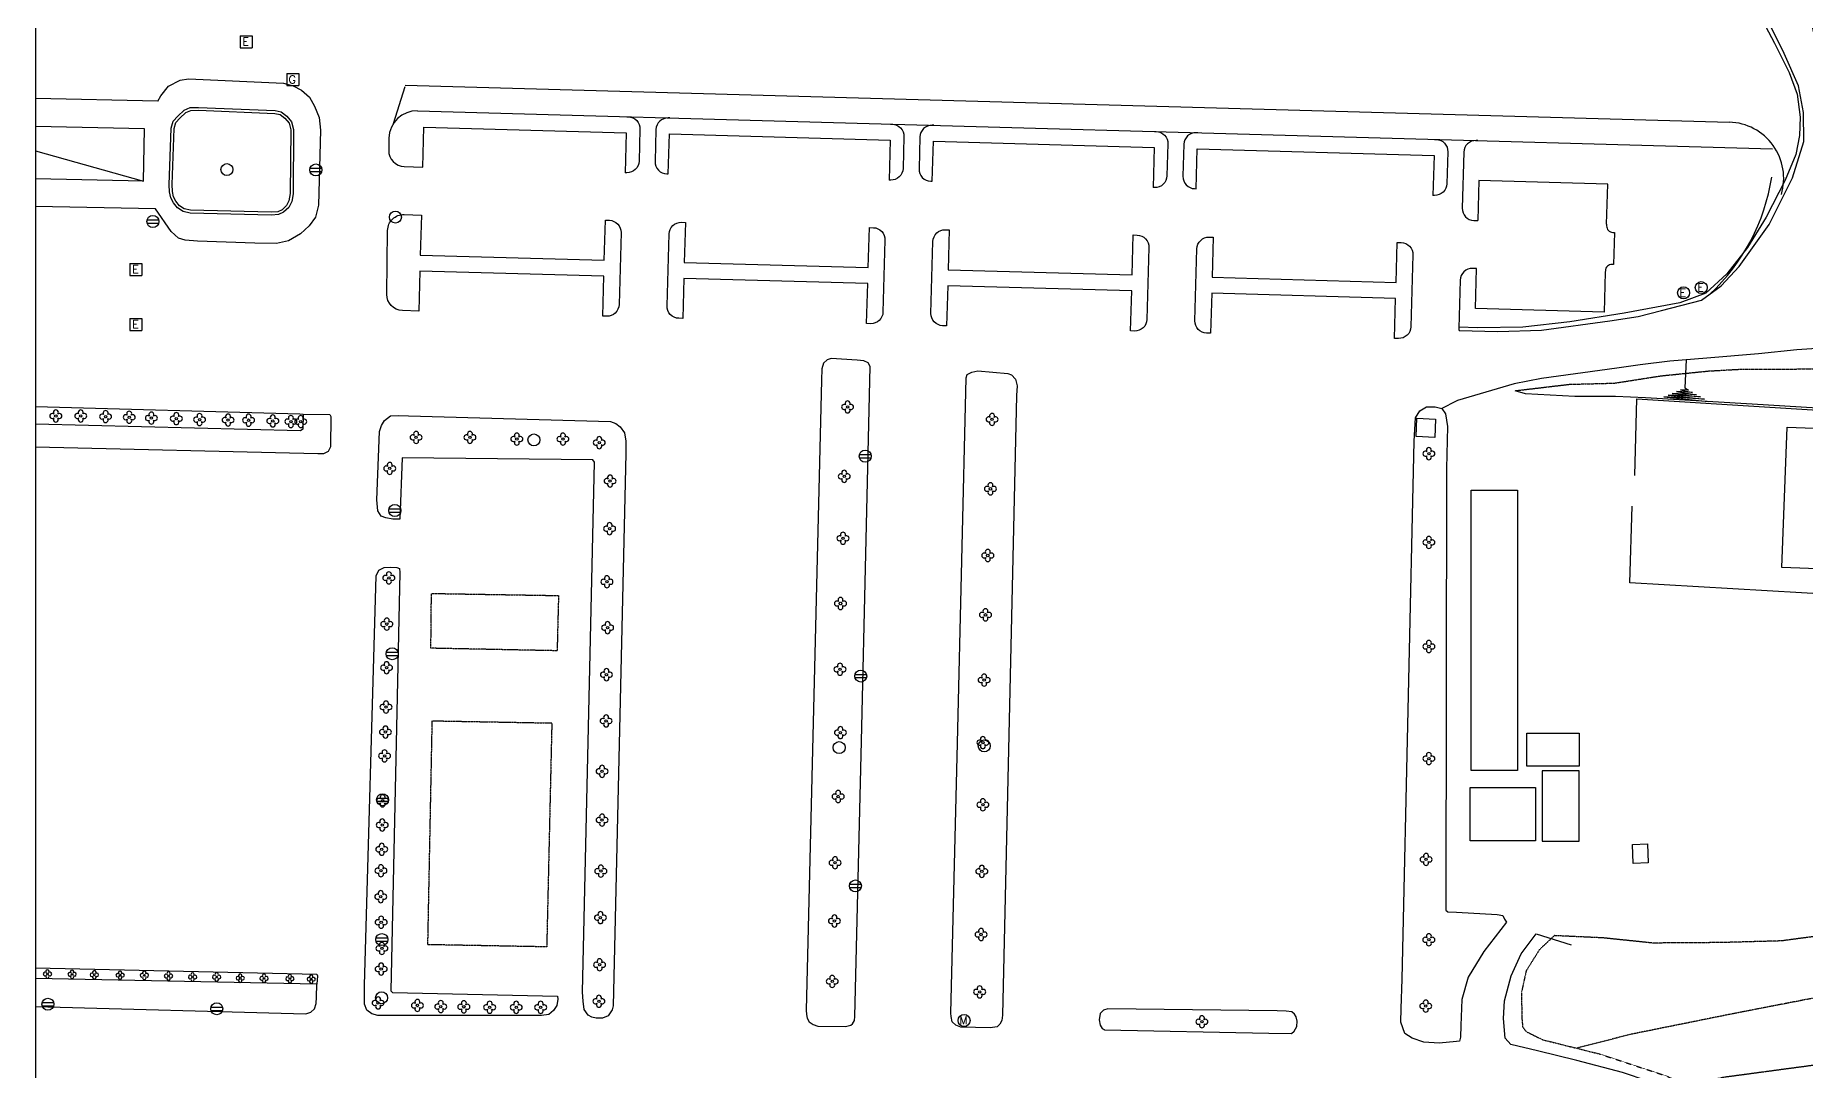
# Model space of a CAD drawing. Header units: millimetres. Extents: x 0 to 945143, y -500 to 526502.
# Drawn here: x 0 to 221235, y 179861 to 309227 of the extents above; entities that cross this region are included whole.
import ezdxf

# ---------------------------------------------------------------- set-up
doc = ezdxf.new("R2010")
doc.units = ezdxf.units.MM
for name, pattern in [('ANYANG1', [11.5, 6, -1, 1, -1.5, 1, -1]), ('ANYANG6', [4, 2, -2]), ('DASHDOT', [1, 0.5, -0.25, 0, -0.25])]:
    doc.linetypes.add(name, pattern=pattern)
for name, color, linetype in [('AAC001', 7, 'Continuous'), ('AAC006', 7, 'ANYANG1'), ('AE200', 1, 'Continuous'), ('AZ0202', 7, 'Continuous'), ('AZ0204', 7, 'Continuous'), ('AZ070', 7, 'Continuous'), ('AZ071', 7, 'ANYANG6'), ('AZB010', 1, 'Continuous'), ('AZB012', 1, 'Continuous'), ('DD0011', 3, 'Continuous'), ('DD0013', 3, 'Continuous'), ('DZ001', 7, 'ANYANG6'), ('J-동경계선', 9, 'DASHDOT'), ('SLOPE', 9, 'Continuous'), ('건물', 210, 'Continuous'), ('현황', 7, 'Continuous')]:
    doc.layers.add(name, color=color, linetype=linetype)
doc.styles.add('GHS', font='ROMANS', dxfattribs={"bigfont": 'NGSW.shx'})

# ---------------------------------------------------------------- blocks, each defined once
blk = doc.blocks.new('AE200')
at = {"layer": 'AE200', "color": 7}
blk.add_circle((0, 0), 0.75, dxfattribs=at)
at = {"layer": 'AE200', "color": 7, "style": 'GHS'}
blk.add_text('M', height=1, dxfattribs=at).set_placement((-0.58, -0.48))
blk = doc.blocks.new('AZ0202')
at = {"layer": 'AZ0202'}
blk.add_circle((0, 0), 0.75, dxfattribs=at)
at = {"layer": 'AZ0202', "style": 'GHS'}
blk.add_text('E', height=1, dxfattribs=at).set_placement((-0.5, -0.48))
blk = doc.blocks.new('AZ0204')
at = {"layer": 'AZ0204'}
for points in [[(-0.72, 0.21), (0.72, 0.21)], [(-0.72, -0.2), (0.72, -0.2)]]:
    blk.add_lwpolyline(points, dxfattribs=at)
blk.add_circle((0, 0), 0.75, dxfattribs=at)
blk = doc.blocks.new('AZB010')
at = {"layer": 'AZB010'}
for points in [[(-0.76, 0.79), (0.74, 0.79)], [(-0.76, 0.79), (-0.76, -0.71)], [(0.74, 0.79), (0.74, -0.71)], [(-0.76, -0.71), (0.74, -0.71)]]:
    blk.add_lwpolyline(points, dxfattribs=at)
at = {"layer": 'AZB010', "style": 'GHS'}
blk.add_text('G', height=1, dxfattribs=at).set_placement((-0.52, -0.45))
blk = doc.blocks.new('AZB012')
at = {"layer": 'AZB012', "color": 7}
for points in [[(-0.77, 0.69), (0.73, 0.69)], [(-0.77, 0.69), (-0.77, -0.81)], [(0.73, 0.69), (0.73, -0.81)], [(-0.77, -0.81), (0.73, -0.81)]]:
    blk.add_lwpolyline(points, dxfattribs=at)
at = {"layer": 'AZB012', "color": 7, "style": 'GHS'}
blk.add_text('E', height=1, dxfattribs=at).set_placement((-0.48, -0.53))
blk = doc.blocks.new('DD0011')
at = {"layer": 'DD0011', "color": 7}
blk.add_circle((0, 0), 0.15, dxfattribs=at)
for centre, radius, start, end in [((-0.44, 0), 0.312, 53.1301, 306.8699), ((0, 0.44), 0.313, 323.1301, 216.8699), ((0.44, 0), 0.312, 233.1301, 126.8699), ((0, -0.44), 0.312, 143.1301, 36.8699)]:
    blk.add_arc(centre, radius, start, end, dxfattribs=at)
blk = doc.blocks.new('DD0013')
at = {"layer": 'DD0013', "color": 7}
blk.add_circle((0, 0), 0.75, dxfattribs=at)

msp = doc.modelspace()

# ---------------------------------------------------------------- linework, layer by layer
at = {"layer": 'AAC001', "extrusion": (0.000761888, -0.001614, 0.999998), "elevation": -72244, "flags": 128}
for points in [[(177511, 362511), (183163, 355727), (191687, 345785), (195498, 340609), (199458, 333793), (204058, 327659), (208584, 322098), (211579, 318580), (214725, 313189), (217388, 308147), (219237, 304474), (220236, 301781), (220598, 298873), (220539, 296613), (220080, 294247), (218727, 291006), (216380, 286387), (214031, 282623), (211449, 279329), (208824, 276881), (205564, 275694), (198598, 274403), (191839, 273323), (185945, 272648), (180346, 272554), (177959, 272655)], [(199933, 254094), (200203, 263705), (230773, 261788), (229360, 238938), (199311, 240689), (199616, 250294)]]:
    msp.add_lwpolyline(points, dxfattribs=at)
at = {"layer": 'AAC006', "extrusion": (0.000761888, -0.001614, 0.999998), "elevation": -72244, "flags": 128}
for points in [[(65257, 232209), (49482, 232527), (49550, 239374), (65431, 239110)], [(63957, 195205), (49104, 195479), (49654, 223458), (64596, 223185)]]:
    msp.add_lwpolyline(points, close=True, dxfattribs=at)
at = {"layer": 'AZ070', "extrusion": (0.000761888, -0.001614, 0.999998), "elevation": -72244, "flags": 128}
msp.add_lwpolyline([(355467, 193706), (356717, 197710), (357469, 198979), (373431, 206244), (382533, 210959), (386057, 213257), (388852, 215748), (391226, 218018), (392962, 221410), (394494, 225443), (395797, 229972), (396828, 233733), (397751, 236767), (398652, 240345), (398703, 243210), (398634, 246632), (398053, 249798), (396559, 253556), (394330, 258838), (391865, 265516), (389202, 270136), (387168, 273689), (385245, 276830), (383225, 279027), (380605, 280213), (377187, 281100), (373136, 281369), (368809, 281326), (361632, 280579), (355079, 280560), (348626, 280627), (342318, 280694), (337865, 280744), (334471, 280740), (331693, 280560), (329180, 279814), (326317, 278392), (320293, 274769), (311782, 268881), (305337, 265271), (298812, 260981), (292621, 258393), (288701, 257389), (282775, 257363), (274111, 257787), (261204, 257813), (243061, 258903), (235088, 261267), (230259, 262080), (214597, 263047), (201270, 263813), (197523, 263965), (192470, 264005), (186275, 264309), (185008, 264711)], dxfattribs=at)
at = {"layer": 'AZ071', "extrusion": (0.000761888, -0.001614, 0.999998), "elevation": -72244, "flags": 128}
msp.add_lwpolyline([(185052, 264716), (191747, 265508), (197396, 265658), (203220, 266568), (209158, 267173), (213598, 267421), (219129, 267405), (225500, 267505), (231068, 267209), (236575, 266575), (241205, 265935), (246976, 265963), (255003, 266180), (262637, 266495), (270069, 267099), (274511, 268120), (279264, 269088), (285541, 271537), (292058, 277080), (298630, 282388), (303340, 286462), (308947, 290259), (313412, 292419), (318694, 294697), (324495, 297145), (329248, 298692), (335584, 299719), (340011, 299865), (343759, 299822), (348266, 299518), (354284, 299317), (359122, 299380), (364844, 300112), (370402, 301672), (376242, 303093), (384311, 304429)], dxfattribs=at)
at = {"layer": 'DZ001', "extrusion": (0.000761888, -0.001614, 0.999998), "elevation": -72244, "flags": 128}
msp.add_lwpolyline([(259122, 185727), (258730, 188902), (258055, 191374), (255947, 193197), (252574, 194639), (248290, 196070), (243698, 197205), (237951, 197338), (230751, 197118), (224028, 196721), (218300, 195952), (210767, 195742), (202180, 195681), (195950, 196328), (189883, 196607), (188000, 194831), (186358, 192188), (185784, 189522), (185824, 186373), (185924, 185228), (186344, 184637), (188455, 183600), (195573, 181821), (203986, 179044), (211930, 175371), (223528, 170172), (227138, 170204), (235623, 170085), (238470, 169957), (243235, 169895), (246390, 169936), (249070, 169763), (251880, 169185), (254859, 168566), (257564, 167453), (259837, 166670), (262063, 166252), (263115, 166521), (263074, 167371), (261540, 173601), (260220, 181617)], close=True, dxfattribs=at)
for points in [[(261370, 188831), (250084, 190011), (238915, 190213), (222312, 188805), (211947, 186794), (199469, 184280), (192683, 182543)], [(262056, 183437), (255380, 183077), (248534, 182899), (235109, 181922), (224351, 180678), (211104, 178901), (206481, 177924), (206434, 177913)]]:
    msp.add_lwpolyline(points, dxfattribs=at)
at = {"layer": 'J-동경계선', "color": 2, "linetype": 'Continuous', "lineweight": -3}
msp.add_lwpolyline([(0, 0), (945143, 0), (945143, 526002), (0, 526002)], close=True, dxfattribs=at)
at = {"layer": 'SLOPE', "extrusion": (0.000761888, -0.001614, 0.999998), "elevation": -72244}
msp.add_lwpolyline([(206383, 268588), (206180, 265051), (206671, 264770), (205660, 264828), (207161, 264488), (205141, 264604), (207652, 264206), (204621, 264380), (208143, 263925), (204101, 264157), (208634, 263643), (203581, 263933), (209124, 263362)], dxfattribs=at)
msp.add_lwpolyline([(206383, 268588), (206180, 265051), (206671, 264770), (205660, 264828), (207161, 264488), (205141, 264604), (207652, 264206), (204621, 264380), (208143, 263925), (204101, 264157), (208634, 263643), (203581, 263933), (209124, 263362)], dxfattribs=at)
msp.add_lwpolyline([(206383, 268588), (206180, 265051), (206671, 264770), (205660, 264828), (207161, 264488), (205141, 264604), (207652, 264206), (204621, 264380), (208143, 263925), (204101, 264157), (208634, 263643), (203581, 263933), (209124, 263362)], dxfattribs=at)
msp.add_lwpolyline([(206383, 268588), (206180, 265051), (206671, 264770), (205660, 264828), (207161, 264488), (205141, 264604), (207652, 264206), (204621, 264380), (208143, 263925), (204101, 264157), (208634, 263643), (203581, 263933), (209124, 263362)], dxfattribs=at)
at = {"layer": '건물', "extrusion": (0.000761888, -0.001614, 0.999998)}
msp.add_line((13509, 290992, -71785), (13650, 297550, -71774), dxfattribs=at)
at = {"layer": '건물', "extrusion": (0.000761888, -0.001614, 0.999998), "elevation": -72244}
msp.add_lwpolyline([(218317, 242611), (218981, 260170), (229028, 259790), (228364, 242231)], close=True, dxfattribs=at)
at = {"layer": '현황', "extrusion": (0.000761888, -0.001614, 0.999998)}
for p, q in [((15294, 301016, -71770), (0, 301345, -71758)), ((13650, 297550, -71774), (0, 297845, -71763)), ((13509, 290992, -71785), (13650, 297550, -71774)), ((79101, 291916, -71833), (79241, 296914, -71825)), ((0, 294800, -71768), (13509, 290992, -71785)), ((13509, 290992, -71785), (0, 291283, -71774)), ((15026, 287538, -71792), (0, 287862, -71780)), ((70900, 274138, -71856), (71040, 279136, -71848))]:
    msp.add_line(p, q, dxfattribs=at)
at = {"layer": '현황', "extrusion": (0.000761888, -0.001614, 0.999998), "elevation": -72244}
for points in [[(177979, 272216), (182835, 272092), (188272, 272269), (196826, 273451), (200349, 273991), (203262, 274734), (208267, 276006), (210730, 277814), (212995, 280234), (216716, 285491), (219653, 291322), (221053, 295834), (221016, 299477), (220406, 302816), (218603, 306844), (213983, 316171), (210107, 321218), (201934, 331643), (197851, 337999), (193979, 344004), (186816, 352956), (177510, 364223)], [(227692, 299210), (226188, 301132), (225343, 302137), (224699, 303223), (223572, 305073), (222767, 307447), (222043, 310704), (221681, 312555), (221238, 314566), (221238, 316014), (221434, 317911)], [(378655, 305985), (365006, 303507), (356904, 302434), (349363, 302463), (340110, 301873), (335333, 301211), (330600, 300259), (324462, 298553), (320259, 296983), (315894, 294708), (310394, 292299), (306409, 289877), (301873, 286364), (295810, 281347), (290660, 277448), (286994, 274675), (283816, 272916), (280522, 271732), (276647, 270767), (272545, 269901), (266961, 269139), (262290, 268530), (255153, 267882), (249023, 267427), (244959, 267560), (241515, 268078), (238363, 268829), (234322, 269544), (230871, 269927), (227641, 270085), (224542, 270128), (220197, 269834), (215415, 269320), (208962, 268795), (204317, 268421), (200594, 267959), (197692, 267514), (188303, 266216), (184848, 265549), (182029, 264721), (177774, 263484), (177599, 263395)], [(15349, 300899), (15713, 301547), (16702, 302753), (18127, 303520), (19209, 303666), (31082, 303161), (32289, 302791), (33323, 302278), (34290, 301386), (34948, 300263), (35519, 298836), (35671, 297257), (35454, 287901), (35050, 286384), (34282, 285298), (33171, 284298), (31679, 283432), (30199, 283110), (27478, 283156), (20293, 283396), (18786, 283530), (17922, 283773), (17013, 284614), (15081, 287422)], [(44798, 298098), (46249, 302725)], [(46254, 302905), (211764, 298271)], [(47824, 299680), (217159, 294939)], [(48468, 292659), (48608, 297657), (73898, 296949), (73758, 291951)], [(79156, 291800), (79296, 296798), (106885, 296025), (106745, 291027)], [(112143, 290876), (112283, 295874), (139872, 295102), (139732, 290104)], [(145130, 289952), (145270, 294951), (174858, 294122), (174718, 289124)], [(196426, 285515), (196566, 290513), (180472, 290964), (180332, 285966)], [(114480, 186919), (115316, 220646), (116362, 266333), (116524, 266727), (117089, 267041), (117840, 267184), (121573, 266839), (122027, 266701), (122562, 266149), (122734, 265337), (122662, 264093), (120910, 186658), (120825, 185998), (120598, 185528), (120236, 185216), (119363, 185092), (115693, 185185), (115068, 185434), (114645, 185836), (114496, 186515), (114480, 186919)], [(177599, 263395), (175830, 262499)], [(55, 262741), (33097, 261832), (33526, 261775), (33485, 259921), (33200, 259679), (55, 260542)], [(33526, 261775), (36855, 261746), (36958, 261495), (36920, 257686), (36653, 257117), (36068, 256805), (35340, 256802), (55, 257643)], [(177669, 183376), (175499, 183155), (173579, 183300), (172101, 183808), (171224, 184377), (170719, 185776), (170765, 187519), (170855, 191167), (171669, 226674), (172374, 258422), (172543, 261308), (173067, 262197), (173927, 262683), (175010, 262685), (175830, 262499), (176266, 261814), (176518, 260240), (176406, 254971), (176307, 199803), (176571, 199584), (177655, 199525)], [(192972, 217790), (186449, 217790), (186449, 221910), (192973, 221910)], [(192973, 221906), (192972, 217790)], [(177655, 199525), (182754, 199245), (183469, 199110), (183659, 198664), (183904, 198304)], [(183904, 198304), (181094, 194609), (179135, 191424), (178324, 188645), (178208, 185397), (178178, 183931), (178017, 183411), (177669, 183376)], [(241111, 157544), (240054, 158346), (233882, 162394), (226734, 166635), (219008, 170965), (212237, 174126), (204812, 177351), (198419, 179512), (192709, 181016), (187767, 182206), (184471, 183021), (183742, 183785), (183550, 186269), (183668, 188472), (184507, 191591), (185750, 194316), (187605, 196852), (191994, 195475)], [(55, 192598), (35227, 191808), (35320, 191596), (35225, 190531), (55, 191242)], [(55, 187742), (33848, 186822), (34478, 187032), (34928, 187476), (35146, 188130), (35176, 188901), (35225, 190531)], [(133665, 184837), (154201, 184426), (157025, 184374), (157389, 184652), (157701, 185253), (157752, 185902), (157621, 186470), (157408, 186800), (157092, 187089), (156371, 187174), (155233, 187192), (134080, 187448), (133523, 187283), (133131, 186877), (133001, 186079), (133116, 185417), (133391, 184997), (133665, 184837), (133391, 184997)]]:
    msp.add_lwpolyline(points, dxfattribs=at)
for points in [[(19380, 286898), (18516, 287101), (17810, 287560), (17302, 288207), (16972, 288821), (16831, 289567), (16791, 290456), (17031, 297534), (17274, 298386), (17841, 299028), (18660, 299772), (19397, 300102), (20441, 300114), (30033, 299727), (30781, 299542), (31475, 299036), (32081, 298320), (32321, 297357), (32264, 289316), (32092, 288341), (31733, 287622), (31078, 287026), (30436, 286717), (29547, 286643)], [(19426, 287256), (18659, 287436), (18056, 287829), (17604, 288404), (17315, 288942), (17189, 289609), (17150, 290458), (17389, 297478), (17597, 298209), (18097, 298775), (18859, 299468), (19476, 299744), (20436, 299755), (29982, 299369), (30626, 299210), (31229, 298771), (31753, 298152), (31962, 297314), (31905, 289348), (31747, 288454), (31442, 287842), (30875, 287327), (30340, 287069), (29536, 287002)], [(102466, 186512), (103319, 220932), (104391, 267746), (104111, 268192), (103580, 268446), (102776, 268532), (99495, 268717), (98994, 268568), (98546, 268155), (98350, 267446), (98281, 266036), (96391, 187284), (96419, 186762), (96498, 186311), (96768, 185842), (97262, 185489), (97843, 185294), (101319, 185239), (101976, 185404), (102179, 185604), (102403, 185992)], [(45899, 256319), (45619, 248636), (44730, 248656), (43844, 248820), (43257, 249037), (42865, 249679), (42742, 251080), (43069, 259618), (43310, 260348), (43701, 260977), (44432, 261555), (45432, 261606), (46693, 261588), (71909, 260841), (72601, 260625), (73151, 260210), (73664, 259449), (73853, 258403), (73845, 256876), (72275, 187839), (72120, 187330), (71644, 186596), (70935, 186283), (70119, 186308), (69582, 186424), (69140, 186655), (68636, 187379), (68501, 188419), (68426, 189541), (69921, 255791), (69707, 256054)], [(172694, 261263), (175037, 261167), (174944, 258879), (172601, 258975)], [(179490, 252268), (185288, 252268), (185287, 217251), (179490, 217251), (179490, 252268)], [(65290, 189045), (65359, 188677), (65211, 187868), (64791, 187250), (64223, 186761), (63289, 186637), (42857, 186615), (42087, 186845), (41477, 187309), (41192, 188035), (41170, 189135), (41194, 190401), (42633, 241561), (42971, 242284), (43624, 242598), (44480, 242639), (45240, 242609), (45572, 242478), (45612, 242000), (44456, 189719), (44703, 189506)], [(188358, 208403), (193010, 208403), (193010, 217220), (188358, 217220), (188358, 208403)], [(179364, 215132), (187550, 215132), (187550, 208438), (179364, 208438), (179364, 215132)], [(199748, 205624), (199641, 208018), (201520, 208102), (201627, 205708)], [(199748, 205624), (199641, 208018), (201520, 208102), (201627, 205708)], [(199748, 205624), (199641, 208018), (201520, 208102), (201627, 205708)], [(199748, 205624), (199641, 208018), (201520, 208102), (201627, 205708)]]:
    msp.add_lwpolyline(points, close=True, dxfattribs=at)
for points in [[(47824, 299680, 0.4142028), (44228, 296279), (44208, 294749, 0.4098381), (46152, 292724), (48468, 292659)], [(73954, 298948), (74154, 298942, -0.4142136), (75611, 297401), (75499, 293403, -0.4142136), (73958, 291945), (73758, 291951)], [(79352, 298797), (79152, 298802, 0.4142136), (77611, 297345), (77499, 293347, 0.4142136), (78956, 291805), (79156, 291800)], [(106941, 298024), (107141, 298019, -0.4142136), (108598, 296477), (108486, 292479, -0.4142136), (106945, 291022), (106745, 291027)], [(112339, 297873), (112139, 297879, 0.4142136), (110598, 296421), (110486, 292423, 0.4142136), (111943, 290882), (112143, 290876)], [(139928, 297101), (140128, 297095, -0.4142136), (141585, 295554), (141474, 291555, -0.4142136), (139932, 290098), (139732, 290104)], [(145326, 296950), (145126, 296955, 0.4142136), (143585, 295498), (143473, 291499, 0.4142136), (144930, 289958), (145130, 289952)], [(174914, 296121), (175114, 296116, -0.4142136), (176572, 294574), (176460, 290576, -0.4142136), (174918, 289118), (174718, 289124)], [(180312, 295970), (180112, 295976, 0.4142136), (178571, 294518), (178375, 287521, 0.4142136), (179832, 285980), (180332, 285966)], [(209339, 276793, 0.1685266), (217054, 291393)], [(71095, 279020), (48104, 279664), (47964, 274666), (45917, 274723, -0.4098381), (43973, 276748), (44077, 284749, -0.4186026), (46133, 286722), (48300, 286661), (48160, 281663), (71151, 281019), (71291, 286017), (71791, 286003, -0.4142136), (73248, 284462), (72996, 275466, -0.4142136), (71455, 274008), (70955, 274022)], [(103942, 273099), (104082, 278097), (81091, 278740), (80951, 273742), (80451, 273756, -0.4142136), (78994, 275298), (79246, 284294, -0.4142136), (80787, 285752), (81287, 285738), (81147, 280740), (104138, 280096), (104278, 285094), (104778, 285080, -0.4142136), (106235, 283538), (105983, 274542, -0.4142136), (104442, 273085), (103942, 273099)], [(196426, 285515), (196420, 285315, 0.4142136), (197198, 284493), (197398, 284488), (197286, 280489), (197086, 280495, 0.4142136), (196264, 279717), (196258, 279517)], [(136929, 272175), (137069, 277173), (114078, 277817), (113938, 272819), (113439, 272833, -0.4142136), (111981, 274374), (112233, 283371, -0.4142136), (113774, 284828), (114274, 284814), (114134, 279816), (137125, 279172), (137265, 284170), (137765, 284156, -0.4142136), (139222, 282615), (138971, 273618, -0.4142136), (137429, 272161), (136929, 272175)], [(169916, 271251), (170056, 276249), (147065, 276893), (146925, 271895), (146426, 271909, -0.4142136), (144968, 273451), (145220, 282447, -0.4142136), (146761, 283904), (147261, 283890), (147121, 278892), (170112, 278249), (170252, 283247), (170752, 283233, -0.4142136), (172209, 281691), (171958, 272695, -0.4142136), (170416, 271237), (169916, 271251)], [(196258, 279517), (196118, 274519), (180024, 274970), (180164, 279968), (179665, 279982, 0.4142136), (178123, 278525), (177955, 272527, 0.0521148), (177979, 272216, 0.0521148)]]:
    msp.add_lwpolyline(points, format="xyb", dxfattribs=at)
at = {"layer": '현황', "extrusion": (0.000761888, -0.001614, 0.999998)}
msp.add_arc((211525, 291250, -72244), 7025, 343.40202, 88.04033, dxfattribs=at)

# ---------------------------------------------------------------- block references
at = {"layer": 'AE200', "extrusion": (0.000761888, -0.001614, 0.999998), "xscale": 1000, "yscale": 1000, "zscale": 1000, "rotation": 359.9989408490567}
msp.add_blockref('AE200', (116116, 186008, -72244), dxfattribs=at)
at = {"layer": 'AZ0202', "extrusion": (0.000761888, -0.001614, 0.999998), "xscale": 1000, "yscale": 1000, "zscale": 1000, "rotation": 359.9989408490567}
for p in [(206043, 276938, -72244), (208255, 277593, -72244)]:
    msp.add_blockref('AZ0202', p, dxfattribs=at)
at = {"layer": 'AZ0204', "extrusion": (0.000761888, -0.001614, 0.999998), "xscale": 1000, "yscale": 1000, "zscale": 1000, "rotation": 359.9989408490567}
for p in [(35104, 292291, -72244), (14739, 285858, -72244), (103763, 256529, -72244), (44979, 249738, -72244), (44641, 231831, -72244), (103201, 229050, -72244), (43441, 213598, -72244), (102538, 202822, -72244), (43350, 196119, -72244), (1621, 188040, -72244), (22724, 187468, -72244)]:
    msp.add_blockref('AZ0204', p, dxfattribs=at)
at = {"layer": 'AZB010', "extrusion": (0.000761888, -0.001614, 0.999998), "xscale": 1000, "yscale": 1000, "zscale": 1000, "rotation": 359.9989408490567}
msp.add_blockref('AZB010', (32222, 303551, -72244), dxfattribs=at)
at = {"layer": 'AZB012', "extrusion": (0.000761888, -0.001614, 0.999998), "xscale": 1000, "yscale": 1000, "zscale": 1000, "rotation": 359.9989408490567}
for p in [(26415, 308364, -72244), (12635, 279923, -72244), (12635, 273044, -72244)]:
    msp.add_blockref('AZB012', p, dxfattribs=at)
at = {"layer": 'DD0013', "extrusion": (0.000761888, -0.001614, 0.999998), "xscale": 1000, "yscale": 1000, "zscale": 1000, "rotation": 359.9989408490567}
for p in [(23991, 292335, -72244), (45045, 286403, -72244), (62367, 258556, -72244), (100504, 220108, -72244), (118640, 220316, -72244), (43324, 188855, -72244)]:
    msp.add_blockref('DD0013', p, dxfattribs=at)
at = {"layer": '현황', "extrusion": (0.000761888, -0.001614, 0.999998)}
for p, xscale, yscale, zscale, rotation in [((101565, 262676, -72244), 1000, 1000, 1000, 359.9989408490567), ((2609, 261548, -72244), 1000, 1000, 1000, 359.9989408490567), ((5719, 261550, -72244), 1000, 1000, 1000, 359.9989408490567), ((8828, 261475, -72244), 1000, 1000, 1000, 359.9989408490567), ((11777, 261394, -72244), 1000, 1000, 1000, 359.9989408490567), ((14547, 261287, -72244), 1000, 1000, 1000, 359.9989408490567), ((17667, 261219, -72244), 1000, 1000, 1000, 359.9989408490567), ((17667, 261219, -72244), 1000, 1000, 1000, 359.9989408490567), ((20570, 261095, -72244), 1000, 1000, 1000, 359.9989408490567), ((24130, 261044, -72244), 1000, 1000, 1000, 359.9989408490567), ((26701, 261024, -72244), 1000, 1000, 1000, 359.9989408490567), ((29726, 260927, -72244), 1000, 1000, 1000, 359.9989408490567), ((31984, 260856, -72244), 1000, 1000, 1000, 359.9989408490567), ((31984, 260856, -72244), 1000, 1000, 1000, 359.9989408490567), ((33213, 260849, -72244), 1000, 1000, 1000, 359.9989408490567), ((119617, 261125, -72244), 1000, 1000, 1000, 359.9989408490567), ((47635, 258876, -72244), 1000, 1000, 1000, 359.9989408490567), ((54366, 258877, -72244), 1000, 1000, 1000, 359.9989408490567), ((60222, 258666, -72244), 1000, 1000, 1000, 359.9989408490567), ((65987, 258663, -72244), 1000, 1000, 1000, 359.9989408490567), ((70525, 258217, -72244), 1000, 1000, 1000, 359.9989408490567), ((174207, 256840, -72244), 1000, 1000, 1000, 359.9989408490567), ((44335, 254993, -72244), 1000, 1000, 1000, 359.9989408490567), ((101140, 254006, -72244), 1000, 1000, 1000, 359.9989408490567), ((71875, 253421, -72244), 1000, 1000, 1000, 359.9989408490567), ((119417, 252447, -72244), 1000, 1000, 1000, 359.9989408490567), ((71821, 247468, -72244), 1000, 1000, 1000, 359.9989408490567), ((71821, 247468, -72244), 1000, 1000, 1000, 359.9989408490567), ((71821, 247468, -72244), 1000, 1000, 1000, 359.9989408490567), ((71821, 247468, -72244), 1000, 1000, 1000, 359.9989408490567), ((100988, 246271, -72244), 1000, 1000, 1000, 359.9989408490567), ((100988, 246271, -72244), 1000, 1000, 1000, 359.9989408490567), ((100988, 246271, -72244), 1000, 1000, 1000, 359.9989408490567), ((100988, 246271, -72244), 1000, 1000, 1000, 359.9989408490567), ((174206, 245751, -72244), 1000, 1000, 1000, 359.9989408490567), ((119085, 244114, -72244), 1000, 1000, 1000, 359.9989408490567), ((44228, 241315, -72244), 1000, 1000, 1000, 359.9989408490567), ((71488, 240829, -72244), 1000, 1000, 1000, 359.9989408490567), ((100674, 238116, -72244), 1000, 1000, 1000, 359.9989408490567), ((118794, 236698, -72244), 1000, 1000, 1000, 359.9989408490567), ((43973, 235537, -72244), 1000, 1000, 1000, 359.9989408490567), ((71571, 235097, -72244), 1000, 1000, 1000, 359.9989408490567), ((174206, 232743, -72244), 1000, 1000, 1000, 359.9989408490567), ((43949, 230094, -72244), 1000, 1000, 1000, 359.9989408490567), ((71426, 229223, -72244), 1000, 1000, 1000, 359.9989408490567), ((100613, 229898, -72244), 1000, 1000, 1000, 359.9989408490567), ((118628, 228547, -72244), 1000, 1000, 1000, 359.9989408490567), ((43872, 225175, -72244), 1000, 1000, 1000, 359.9989408490567), ((71384, 223437, -72244), 1000, 1000, 1000, 359.9989408490567), ((43805, 222054, -72244), 1000, 1000, 1000, 359.9989408490567), ((100662, 221978, -72244), 1000, 1000, 1000, 359.9989408490567), ((118470, 220729, -72244), 1000, 1000, 1000, 359.9989408490567), ((43692, 219073, -72244), 1000, 1000, 1000, 359.9989408490567), ((174206, 218736, -72244), 1000, 1000, 1000, 359.9989408490567), ((70872, 217144, -72244), 1000, 1000, 1000, 359.9989408490567), ((100380, 213995, -72244), 1000, 1000, 1000, 359.9989408490567), ((100380, 213995, -72244), 1000, 1000, 1000, 359.9989408490567), ((100380, 213995, -72244), 1000, 1000, 1000, 359.9989408490567), ((100380, 213995, -72244), 1000, 1000, 1000, 359.9989408490567), ((43449, 213455, -72244), 1000, 1000, 1000, 359.9989408490567), ((118467, 212965, -72244), 1000, 1000, 1000, 359.9989408490567), ((43400, 210435, -72244), 1000, 1000, 1000, 359.9989408490567), ((43400, 210435, -72244), 1000, 1000, 1000, 359.9989408490567), ((43400, 210435, -72244), 1000, 1000, 1000, 359.9989408490567), ((43400, 210435, -72244), 1000, 1000, 1000, 359.9989408490567), ((70877, 211052, -72244), 1000, 1000, 1000, 359.9989408490567), ((43339, 207398, -72244), 1000, 1000, 1000, 359.9989408490567), ((99993, 205713, -72244), 1000, 1000, 1000, 359.9989408490567), ((173855, 206129, -72244), 1000, 1000, 1000, 359.9989408490567), ((43244, 204722, -72244), 1000, 1000, 1000, 359.9989408490567), ((70723, 204673, -72244), 1000, 1000, 1000, 359.9989408490567), ((118336, 204642, -72244), 1000, 1000, 1000, 359.9989408490567), ((43215, 201479, -72244), 1000, 1000, 1000, 359.9989408490567), ((43267, 198285, -72244), 1000, 1000, 1000, 359.9989408490567), ((70671, 198859, -72244), 1000, 1000, 1000, 359.9989408490567), ((99920, 198438, -72244), 1000, 1000, 1000, 359.9989408490567), ((99920, 198438, -72244), 1000, 1000, 1000, 359.9989408490567), ((99920, 198438, -72244), 1000, 1000, 1000, 359.9989408490567), ((99920, 198438, -72244), 1000, 1000, 1000, 359.9989408490567), ((118241, 196751, -72244), 1000, 1000, 1000, 359.9989408490567), ((174205, 196090, -72244), 1000, 1000, 1000, 359.9989408490567), ((43359, 195013, -72244), 1000, 1000, 1000, 359.9989408490567), ((1564, 191823, -72244), 699.9999999937914, 699.9999999838516, 699.9999999998794, 359.9989408476274), ((43268, 192437, -72244), 1000, 1000, 1000, 359.9989408490567), ((70566, 192967, -72244), 1000, 1000, 1000, 359.9989408490567), ((4640, 191783, -72244), 699.9999999937914, 699.9999999838516, 699.9999999998794, 359.9989408476274), ((7422, 191711, -72244), 699.9999999937914, 699.9999999838516, 699.9999999998794, 359.9989408476274), ((7422, 191711, -72244), 699.9999999937914, 699.9999999838516, 699.9999999998794, 359.9989408476274), ((10643, 191662, -72244), 699.9999999937914, 699.9999999838516, 699.9999999998794, 359.9989408476274), ((13675, 191657, -72244), 699.9999999937914, 699.9999999838516, 699.9999999998794, 359.9989408476274), ((16694, 191558, -72244), 699.9999999937914, 699.9999999838516, 699.9999999998794, 359.9989408476274), ((19698, 191440, -72244), 699.9999999937914, 699.9999999838516, 699.9999999998794, 359.9989408476274), ((22703, 191433, -72244), 699.9999999937914, 699.9999999838516, 699.9999999998794, 359.9989408476274), ((25654, 191295, -72244), 699.9999999937914, 699.9999999838516, 699.9999999998794, 359.9989408476274), ((28633, 191268, -72244), 699.9999999937914, 699.9999999838516, 699.9999999998794, 359.9989408476274), ((31860, 191224, -72244), 699.9999999937914, 699.9999999838516, 699.9999999998794, 359.9989408476274), ((34526, 191166, -72244), 699.9999999937914, 699.9999999838516, 699.9999999998794, 359.9989408476274), ((99638, 190888, -72244), 1000, 1000, 1000, 359.9989408490567), ((118067, 189578, -72244), 1000, 1000, 1000, 359.9989408490567), ((42887, 188194, -72244), 1000, 1000, 1000, 359.9989408490567), ((47792, 187882, -72244), 1000, 1000, 1000, 359.9989408490567), ((50718, 187745, -72244), 1000, 1000, 1000, 359.9989408490567), ((50718, 187745, -72244), 1000, 1000, 1000, 359.9989408490567), ((50718, 187745, -72244), 1000, 1000, 1000, 359.9989408490567), ((50718, 187745, -72244), 1000, 1000, 1000, 359.9989408490567), ((53600, 187715, -72244), 1000, 1000, 1000, 359.9989408490567), ((56826, 187660, -72244), 1000, 1000, 1000, 359.9989408490567), ((60147, 187651, -72244), 1000, 1000, 1000, 359.9989408490567), ((63201, 187649, -72244), 1000, 1000, 1000, 359.9989408490567), ((70483, 188403, -72244), 1000, 1000, 1000, 359.9989408490567), ((173819, 187808, -72244), 1000, 1000, 1000, 359.9989408490567), ((145846, 185846, -72244), 1000, 1000, 1000, 359.9989408490567)]:
    msp.add_blockref('DD0011', p, dxfattribs=dict(at, xscale=xscale, yscale=yscale, zscale=zscale, rotation=rotation))

doc.saveas('drawing.dxf')
